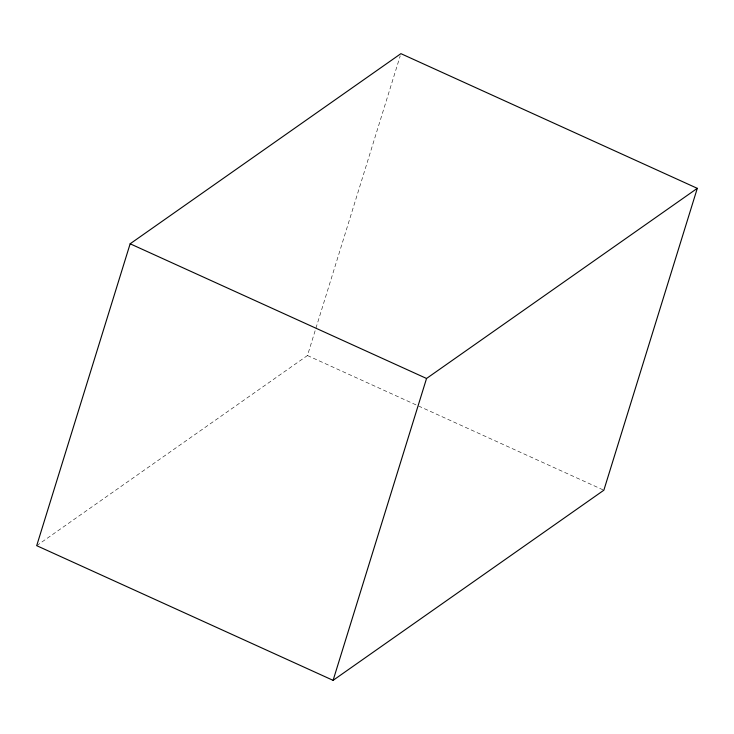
<?xml version="1.0" encoding="UTF-8"?>
<svg xmlns="http://www.w3.org/2000/svg" width="734" height="734" viewBox="0 0 734 734"><rect width="100%" height="100%" fill="white"/><g stroke="black" fill="none" stroke-linecap="round" stroke-linejoin="round"><path stroke-width="0.55" stroke-dasharray="3.67 2.75" d="M36.7 545.665L307.454 355.531L400.223 55.848M307.454 355.531L603.853 490.211"/><path stroke-width="1.1" d="M130.147 243.789L36.7 545.665L333.098 680.345L603.853 490.211L697.3 188.335L400.902 53.655L130.147 243.789L426.546 378.469L697.3 188.335M333.098 680.345L426.546 378.469"/></g></svg>
